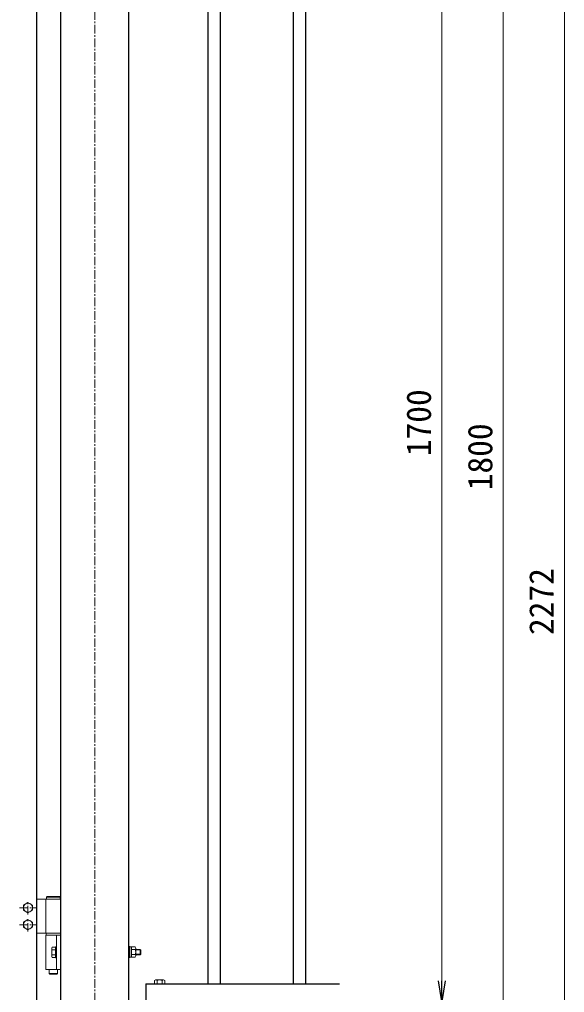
# Model space of a CAD drawing. Units: millimetres, scale not verified. Extents: x -4199 to 4201, y -2971 to 2969.
# Drawn here: x -682 to 117, y -913 to 515 of the extents above; entities that cross this region are included whole.
import ezdxf
from ezdxf.enums import TextEntityAlignment as Align

# ---------------------------------------------------------------- set-up
doc = ezdxf.new("R2010")
doc.units = ezdxf.units.MM
doc.header["$LTSCALE"] = 10
doc.linetypes.add('USER1', pattern=[2, 1.25, -0.25, 0.25, -0.25])
for name, color, linetype, lineweight in [('0-0_D-STR1', 1, 'Continuous', 25), ('0-1_D-BMK', 2, 'USER1', 13), ('0-2_D-STR3', 3, 'Continuous', 13), ('0-8_D-STR-DIM', 7, 'Continuous', 13), ('0-9_0', 7, 'Continuous', 25)]:
    doc.layers.add(name, color=color, linetype=linetype, lineweight=lineweight)
doc.styles.add('ＭＳ ゴシック', font='')
doc.styles.get('ＭＳ ゴシック').set_extended_font_data('MS Gothic')

# ---------------------------------------------------------------- blocks, each defined once
blk = doc.blocks.new('_OPEN')
at = {"layer": '0-9_0'}
blk.add_line((0, 0), (-10, 0), dxfattribs=at)
blk.add_lwpolyline([(-10, 1.667), (0, 0), (-10, -1.667)], dxfattribs=at)

msp = doc.modelspace()

# ---------------------------------------------------------------- linework, layer by layer
at = {"layer": '0-0_D-STR1'}
for p, q in [((-656.55, -925.51), (-656.55, 774.49)), ((-621.55, -1475.51), (-621.55, 783.49)), ((-521.55, -1475.51), (-521.55, 783.49)), ((-405.55, 748.49), (-405.56, -899.51)), ((-387.56, 748.49), (-387.56, -899.51)), ((-280.55, 748.49), (-280.56, -899.51)), ((-262.56, 748.49), (-262.56, -899.51)), ((-496.56, -899.51), (-496.56, -925.51)), ((-496.56, -899.51), (-212.56, -899.51))]:
    msp.add_line(p, q, dxfattribs=at)
at = {"layer": '0-1_D-BMK'}
for p, q in [((-571.55, -1525.51), (-571.55, 883.49)), ((-669.55, -798.01), (-669.55, -778.01)), ((-682.05, -788.01), (-657.05, -788.01)), ((-682.05, -813.01), (-657.05, -813.01)), ((-669.55, -823.01), (-669.55, -803.01))]:
    msp.add_line(p, q, dxfattribs=at)
at = {"layer": '0-2_D-STR3'}
for p, q in [((-669.55, -780.51), (-676.05, -784.27)), ((-669.55, -780.51), (-663.05, -784.27)), ((-663.05, -791.76), (-663.05, -784.27)), ((-656.55, -775.51), (-621.55, -775.51)), ((-643.15, -825.51), (-643.15, -775.51)), ((-641.35, -771.51), (-642.35, -772.51)), ((-642.35, -772.51), (-642.35, -775.51)), ((-622.35, -772.51), (-642.35, -772.51)), ((-623.35, -771.51), (-641.35, -771.51)), ((-623.35, -771.51), (-622.35, -772.51)), ((-622.35, -772.51), (-622.35, -775.51)), ((-621.55, -825.51), (-621.55, -775.51)), ((-669.55, -795.51), (-663.05, -791.76)), ((-669.55, -805.51), (-676.05, -809.27)), ((-676.05, -816.76), (-676.05, -809.27)), ((-669.55, -805.51), (-663.05, -809.27)), ((-663.05, -816.76), (-663.05, -809.27)), ((-669.55, -820.51), (-676.05, -816.76)), ((-669.55, -820.51), (-663.05, -816.76)), ((-621.55, -825.51), (-656.55, -825.51)), ((-642.85, -828.51), (-642.85, -825.51)), ((-621.85, -828.51), (-621.85, -825.51)), ((-621.55, -828.51), (-643.15, -828.51)), ((-643.15, -878.51), (-643.15, -828.51)), ((-627.55, -878.51), (-627.55, -828.51)), ((-621.55, -878.51), (-621.55, -828.51)), ((-634.65, -847.01), (-634.08, -846.01)), ((-634.65, -847.01), (-634.65, -860.01)), ((-634.08, -846.01), (-629.15, -846.01)), ((-634.08, -849.77), (-629.15, -849.77)), ((-629.15, -845.51), (-629.15, -861.51)), ((-627.55, -845.51), (-629.15, -845.51)), ((-519.95, -845.13), (-521.55, -845.13)), ((-521.55, -845.13), (-521.55, -861.13)), ((-519.95, -845.13), (-519.95, -861.13)), ((-519.95, -845.43), (-517.95, -845.43)), ((-517.95, -845.43), (-517.95, -860.83)), ((-517.95, -845.63), (-512.15, -845.63)), ((-517.95, -849.38), (-512.15, -849.38)), ((-511.45, -847.35), (-511.45, -858.9)), ((-511.45, -849.13), (-504.85, -849.13)), ((-511.45, -849.83), (-504.15, -849.83)), ((-511.45, -856.43), (-504.15, -856.43)), ((-504.85, -849.13), (-504.85, -857.13)), ((-504.15, -849.83), (-504.85, -849.13)), ((-504.85, -857.13), (-504.15, -856.43)), ((-504.15, -849.83), (-504.15, -856.43)), ((-634.65, -860.01), (-634.08, -861.01)), ((-634.08, -857.26), (-629.15, -857.26)), ((-634.08, -861.01), (-629.15, -861.01)), ((-627.55, -861.51), (-629.15, -861.51)), ((-519.95, -861.13), (-521.55, -861.13)), ((-517.95, -860.83), (-519.95, -860.83)), ((-517.95, -856.88), (-512.15, -856.88)), ((-517.95, -860.63), (-512.15, -860.63)), ((-511.45, -857.13), (-504.85, -857.13)), ((-643.15, -878.51), (-621.55, -878.51)), ((-638.35, -878.51), (-638.35, -884.51)), ((-637.35, -885.51), (-638.35, -884.51)), ((-626.35, -884.51), (-638.35, -884.51)), ((-627.35, -885.51), (-626.35, -884.51)), ((-626.35, -878.51), (-626.35, -884.51)), ((-627.35, -885.51), (-637.35, -885.51)), ((-484.05, -894.71), (-484.05, -899.51)), ((-482.28, -894.01), (-470.75, -894.01)), ((-480.3, -894.71), (-480.3, -899.51)), ((-472.8, -894.71), (-472.8, -899.51)), ((-469.05, -894.71), (-469.05, -899.51)), ((-484.05, -899.51), (-469.05, -899.51))]:
    msp.add_line(p, q, dxfattribs=at)
msp.add_lwpolyline([(-669.55, -795.51), (-676.05, -791.76), (-676.05, -784.27)], dxfattribs=at)
for centre in [(-669.55, -788.01), (-669.55, -813.01)]:
    msp.add_circle(centre, 6.5, dxfattribs=at)
for centre, radius, start, end in [((-631.32, -847.89), 3.34, 145.79454, 214.20546), ((-622.21, -853.51), 12.45, 162.48215, 197.51785), ((-514.3, -847.51), 2.85, 318.83491, 41.16509), ((-521.85, -853.13), 10.39, 338.85295, 21.14705), ((-631.32, -859.14), 3.34, 145.79454, 214.20546), ((-514.3, -858.76), 2.85, 318.86505, 41.13495), ((-482.18, -896.87), 2.85, 48.95661, 131.04339), ((-476.55, -904.41), 10.39, 68.85295, 111.14705), ((-470.93, -896.85), 2.84, 48.76361, 131.23639)]:
    msp.add_arc(centre, radius, start, end, dxfattribs=at)
at = {"layer": '0-8_D-STR-DIM'}
for p, q in [((117.44, 766.49), (117.44, -1445.51)), ((-62.56, 744.49), (-62.56, -895.51)), ((27.44, 744.49), (27.44, -995.51))]:
    msp.add_line(p, q, dxfattribs=at)

# ---------------------------------------------------------------- block references
at = {"layer": '0-8_D-STR-DIM', "xscale": 3, "yscale": 3, "rotation": 270}
msp.add_blockref('_OPEN', (-62.56, -925.51), dxfattribs=at)

# ---------------------------------------------------------------- texts
at = {"layer": '0-8_D-STR-DIM', "style": 'ＭＳ ゴシック'}
for s, p in [('1700', (-67.62, -125.69)), ('1800', (22.38, -175.69)), ('2272', (112.38, -388.06))]:
    msp.add_text(s, height=36.07, rotation=90, dxfattribs=at).set_placement(p, align=Align.BOTTOM_LEFT)

doc.saveas('drawing.dxf')
